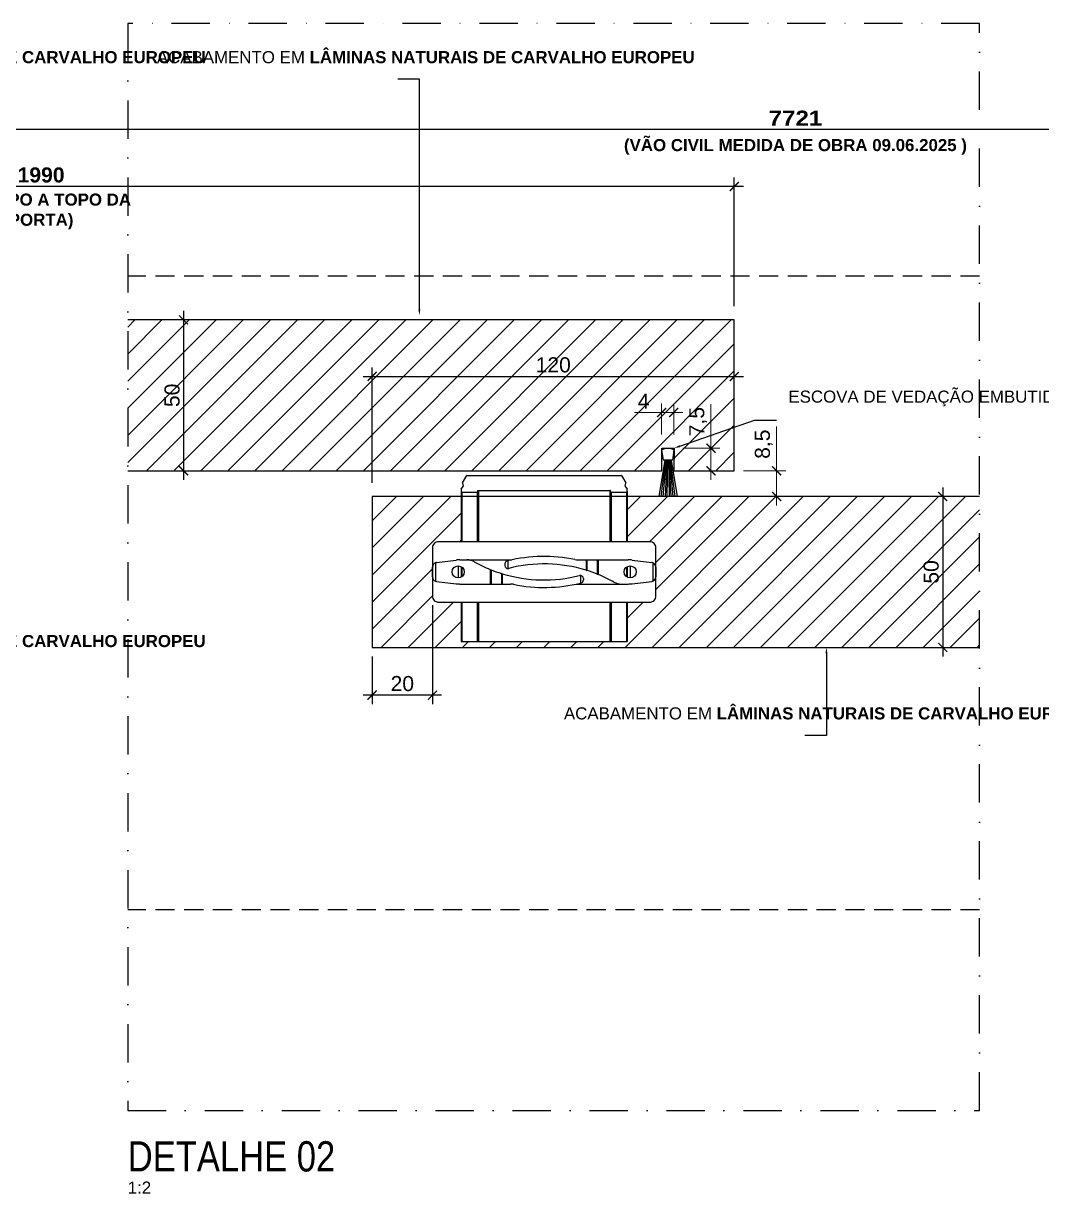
# Model space of a CAD drawing. Header units: millimetres. Extents: x -63251 to 507826, y 5339 to 217512.
# Drawn here: x 185114.7 to 185452, y 91941.9 to 92329.6 of the extents above; entities that cross this region are included whole.
import ezdxf
from ezdxf import colors
from ezdxf.entities.mleader import LeaderData, LeaderLine
from ezdxf.math import Vec2, Vec3

# ---------------------------------------------------------------- set-up
doc = ezdxf.new("R2010")
doc.units = ezdxf.units.MM
doc.header["$PDMODE"] = 3
doc.linetypes.add('TRAÇO 1-1', pattern=[9.525, 6.35, -3.175])
doc.linetypes.add('TRAÇO E PONTO 1-1', pattern=[25.4, 12.7, -6.35, 0, -6.35])
for name, color, linetype in [('_COMENTÁRIOS ARQ', 30, 'Continuous'), ('AC-EQUIPAMENTO', 7, 'Continuous'), ('COTAS', 9, 'Continuous'), ('FERRAGEM', 3, 'Continuous'), ('MARCENARIA . M', 4, 'Continuous'), ('PISO', 9, 'Continuous'), ('TEXTO', 105, 'Continuous'), ('TEXTO TRAÇO PONTO', 105, 'TRAÇO E PONTO 1-1')]:
    doc.layers.add(name, color=color, linetype=linetype)
doc.layers.add('ARQ-COTA', color=12, linetype='Continuous', lineweight=9)
doc.styles.add('1-1', font='arial.ttf', dxfattribs={"height": 0.2})
doc.styles.add('MEDIDA OFICIAL', font='ariblk.ttf')
doc.styles.add('PADRÃO', font='arial.ttf')
doc.styles.add('PADRÃO NEGRITO', font='arialbd.ttf')
doc.styles.add('TITULO', font='swissck.ttf')
doc.dimstyles.new('1-2', dxfattribs={"dimscale": 2, "dimtxt": 2.5, "dimasz": 1.5, "dimexe": 1.5, "dimexo": 1.5, "dimtad": 1, "dimtxsty": 'PADRÃO', "dimblk": 'ARCHTICK', "dimcen": 2.5, "dimdle": 1.5, "dimclrd": 9, "dimclre": 9, "dimclrt": 6, "dimadec": 0, "dimazin": 0, "dimtfac": 1, "dimtmove": 0, "dimatfit": 3, "dimfxl": 1.25, "dimlwd": -1, "dimlwe": -1, "dimarcsym": 0})
doc.dimstyles.new('1-2 AZUL', dxfattribs={"dimscale": 2, "dimtxt": 2.5, "dimasz": 1.5, "dimexe": 1.5, "dimexo": 1.5, "dimtad": 1, "dimtxsty": 'PADRÃO NEGRITO', "dimblk": 'ARCHTICK', "dimcen": 2.5, "dimdle": 1.5, "dimclrd": 9, "dimclre": 9, "dimclrt": 170, "dimadec": 0, "dimazin": 0, "dimtfac": 1, "dimtmove": 0, "dimatfit": 3, "dimfxl": 1.25, "dimlwd": -1, "dimlwe": -1, "dimarcsym": 0})
doc.dimstyles.new('Med. Ofic.1-2', dxfattribs={"dimscale": 2, "dimtxt": 2.5, "dimasz": 1.5, "dimexe": 1.5, "dimexo": 1.5, "dimtad": 1, "dimtxsty": 'MEDIDA OFICIAL', "dimblk": 'ARCHTICK', "dimcen": 2.5, "dimdle": 1.5, "dimclrd": 9, "dimclre": 9, "dimclrt": 10, "dimadec": 0, "dimazin": 0, "dimtfac": 1, "dimtmove": 0, "dimatfit": 3, "dimfxl": 1.25, "dimlwd": -1, "dimlwe": -1, "dimarcsym": 0})

# ---------------------------------------------------------------- blocks, each defined once
blk = doc.blocks.new('fddf')
at = {"layer": 'FERRAGEM'}
for p, q in [((98038.73, 11260.77), (98040.12, 11263.17)), ((98040.29, 11263.27), (98091.25, 11263.27)), ((98091.42, 11263.17), (98092.81, 11260.77)), ((98038.31, 11258.72), (98038.85, 11259.5)), ((98038.71, 11260.63), (98038.88, 11259.65)), ((98043.97, 11258.27), (98087.57, 11258.27)), ((98092.66, 11259.65), (98092.83, 11260.64)), ((98092.69, 11259.5), (98093.23, 11258.72)), ((98038.47, 11257.67), (98043.57, 11257.67)), ((98087.97, 11257.67), (98093.07, 11257.67))]:
    blk.add_line(p, q, dxfattribs=at)
for points in [[(98038.27, 11258.61), (98038.27, 11257.87, 0.414214), (98038.47, 11257.67)], [(98043.57, 11257.67, 0.414214), (98043.77, 11257.87), (98043.77, 11258.07, -0.414214), (98043.97, 11258.27)], [(98087.97, 11257.67, -0.414214), (98087.77, 11257.87), (98087.77, 11258.07, 0.414214), (98087.57, 11258.27)], [(98093.07, 11257.67, 0.414214), (98093.27, 11257.87), (98093.27, 11258.61, 0.153878), (98093.23, 11258.72)]]:
    blk.add_lwpolyline(points, format="xyb", dxfattribs=at)
for centre, start, end in [((98040.29, 11263.07), 90, 150), ((98091.25, 11263.07), 30, 90), ((98038.47, 11258.61), 145.0081, 180), ((98038.91, 11260.67), 150, 190.1123), ((98038.69, 11259.61), 325.0081, 10), ((98092.85, 11259.61), 170, 214.9919), ((98092.63, 11260.67), 350, 30)]:
    blk.add_arc(centre, 0.2, start, end, dxfattribs=at)
blk = doc.blocks.new('MAO_AMIGA_HAFELE')
at = {"layer": 'FERRAGEM', "color": 1}
for p, q in [((-27.5, -5.4), (-27.5, -22)), ((-27.3, -5.6), (-27.3, -22)), ((-22.2, -5.6), (-22.2, -22)), ((-22, -5.4), (-22, -22)), ((-21.8, -5), (-21.8, -22)), ((21.8, -5), (21.8, -22)), ((22, -5.4), (22, -22)), ((22.2, -5.6), (22.2, -22)), ((27.3, -5.6), (27.3, -22)), ((27.5, -5.4), (27.5, -22)), ((-27.5, -42), (-27.5, -55)), ((-27.3, -42), (-27.3, -55)), ((-22.2, -42), (-22.2, -55)), ((-22, -42), (-22, -55)), ((-21.8, -42), (-21.8, -55)), ((21.8, -42), (21.8, -55)), ((22, -42), (22, -55)), ((22.2, -42), (22.2, -55)), ((27.3, -42), (27.3, -55)), ((27.5, -42), (27.5, -55)), ((-27.5, -55), (27.5, -55))]:
    blk.add_line(p, q, dxfattribs=at)
at = {"layer": 'FERRAGEM'}
for p, q in [((-37, -33.63), (-37, -30.37)), ((-36, -28.96), (-36, -35.04)), ((-35.68, -28.88), (-29.11, -28.07)), ((-28.5, -30), (-28.5, -34)), ((-27.89, -28), (-25.57, -28)), ((-27.5, -28), (-27.5, -28)), ((-27.5, -30.27), (-27.5, -33.73)), ((-27.3, -28), (-27.3, -28)), ((-27.3, -30.4), (-27.3, -33.6)), ((-25.57, -28), (-10.66, -28)), ((-13, -29.34), (-13, -29.86)), ((-12.24, -28.37), (-12.24, -28.37)), ((-12.24, -28.37), (-12.24, -28.37)), ((-12.24, -28.37), (-12.23, -28.37)), ((-12.23, -28.37), (-12.22, -28.37)), ((-12.23, -28.37), (-12.23, -28.37)), ((-12.22, -28.37), (-12.21, -28.36)), ((-12.22, -28.37), (-12.22, -28.37)), ((-12.21, -28.36), (-12.21, -28.36)), ((-12.21, -28.36), (-12.2, -28.36)), ((-12.2, -28.36), (-12.2, -28.36)), ((-12.2, -28.36), (-12.19, -28.36)), ((-12.19, -28.36), (-12.18, -28.36)), ((-12.19, -28.36), (-12.19, -28.36)), ((-12.19, -28.36), (-12.19, -28.36)), ((-12.18, -28.36), (-12.17, -28.35)), ((-12.18, -28.36), (-12.18, -28.36)), ((-12.17, -28.35), (-12.16, -28.35)), ((-12.17, -28.35), (-12.17, -28.35)), ((-12.16, -28.35), (-12.15, -28.35)), ((-12.16, -28.35), (-12.16, -28.35)), ((-12.15, -28.35), (-12.14, -28.35)), ((-12.15, -28.35), (-12.15, -28.35)), ((-12.14, -28.35), (-12.13, -28.34)), ((-12.14, -28.35), (-12.14, -28.35)), ((-12.14, -28.35), (-12.14, -28.35)), ((-12.13, -28.34), (-12.13, -28.34)), ((-12.13, -28.34), (-12.12, -28.34)), ((-12.12, -28.34), (-12.12, -28.34)), ((-12.12, -28.34), (-12.11, -28.34)), ((-12.11, -28.34), (-12.11, -28.34)), ((-12.11, -28.34), (-12.1, -28.34)), ((-12.1, -28.34), (-12.09, -28.33)), ((-12.1, -28.34), (-12.1, -28.34)), ((-12.09, -28.33), (-12.09, -28.33)), ((-12.09, -28.33), (-12.09, -28.33)), ((-12.09, -28.33), (-12.08, -28.33)), ((-12.08, -28.33), (-12.08, -28.33)), ((-12.08, -28.33), (-12.07, -28.33)), ((-12.07, -28.33), (-12.06, -28.33)), ((-12.07, -28.33), (-12.07, -28.33)), ((-12.06, -28.33), (-12.05, -28.32)), ((-12.06, -28.33), (-12.06, -28.33)), ((-12.05, -28.32), (-12.05, -28.32)), ((-12.05, -28.32), (-12.04, -28.32)), ((-12.04, -28.32), (-12.04, -28.32)), ((-12.04, -28.32), (-12.03, -28.32)), ((-12.04, -28.32), (-12.04, -28.32)), ((-12.03, -28.32), (-12.02, -28.32)), ((-12.03, -28.32), (-12.03, -28.32)), ((-12.02, -28.32), (-12.01, -28.31)), ((-12.02, -28.32), (-12.02, -28.32)), ((-12.01, -28.31), (-12, -28.31)), ((-12.01, -28.31), (-12.01, -28.31)), ((-12, -28.31), (-12, -28.31)), ((-12, -28.31), (-12, -30.86)), ((11.19, -28), (27.89, -28)), ((13.87, -28), (13.87, -31.42)), ((14.13, -28), (14.13, -31.5)), ((17.6, -28), (17.6, -32.73)), ((17.86, -28), (17.86, -32.84)), ((21.8, -28), (21.8, -28)), ((22, -28), (22, -28)), ((22.2, -28), (22.2, -28)), ((27.3, -28), (27.3, -28)), ((27.3, -30.4), (27.3, -33.6)), ((27.5, -28), (27.5, -28)), ((27.5, -30.27), (27.5, -33.73)), ((28.5, -30), (28.5, -34)), ((29.11, -28.07), (35.68, -28.88)), ((36, -28.96), (36, -35.04)), ((37, -30.37), (37, -33.63)), ((-17.86, -31.16), (-17.86, -36)), ((-17.86, -31.16), (-17.6, -31.27)), ((-17.86, -32), (-17.6, -32)), ((-17.6, -31.27), (-17.6, -36)), ((-14.13, -32.5), (-14.13, -36)), ((-13.87, -32.58), (-14.13, -32.5)), ((-13.87, -32.58), (-13.87, -36)), ((12, -33.14), (12, -35.69)), ((13, -34.14), (13, -34.66)), ((13.87, -31.42), (14.13, -31.5)), ((17.6, -32.73), (17.86, -32.84)), ((-35.68, -35.12), (-29.11, -35.93)), ((-27.89, -36), (-17.86, -36)), ((-17.86, -36), (-17.6, -36)), ((-17.6, -36), (-14.13, -36)), ((-14.13, -36), (-13.87, -36)), ((-13.87, -36), (-11.19, -36)), ((10.66, -36), (27.89, -36)), ((12, -35.69), (12.24, -35.63)), ((29.11, -35.93), (35.68, -35.12))]:
    blk.add_line(p, q, dxfattribs=at)
blk.add_lwpolyline([(-37, -24), (-37, -40, 0.414214), (-35, -42), (35, -42, 0.414214), (37, -40), (37, -24, 0.414214), (35, -22), (-35, -22, 0.414214)], format="xyb", close=True, dxfattribs=at)
for centre in [(-28.5, -32), (28.5, -32)]:
    blk.add_circle(centre, 2, dxfattribs=at)
for centre, radius, start, end in [((0, -76.85), 50, 78.2628, 103.8865), ((-35.5, -30.37), 1.5, 109.4694, 180.0019), ((-35.5, -30.37), 1.5, 97, 109.4712), ((-27.89, -38), 10, 90, 97), ((-25.57, -33), 5, 60.8483, 90), ((0, 12.85), 47.5, 240.8483, 247.9091), ((-12, -29.34), 1, 104.1758, 180), ((-12, -29.86), 1, 180, 284.3251), ((0, -76.85), 47.5, 73.0244, 104.3251), ((11.19, -23), 5, 258.2628, 270), ((27.89, -38), 10, 83, 90), ((35.5, -30.37), 1.5, 70.5288, 83), ((35.5, -30.37), 1.5, 359.9981, 70.5306), ((-35.5, -33.63), 1.5, 179.9981, 250.5306), ((0, 12.85), 47.5, 248.2456, 252.6977), ((0, 12.85), 47.5, 253.0244, 284.3251), ((12, -34.14), 1, 0, 104.3251), ((12, -34.66), 1, 284.1758, 0), ((0, -76.85), 47.5, 68.2456, 72.6977), ((0, -76.85), 47.5, 60.8483, 67.9091), ((35.5, -33.63), 1.5, 289.4694, 0.0019), ((-35.5, -33.63), 1.5, 250.5288, 263), ((-27.89, -26), 10, 263, 270), ((-11.19, -41), 5, 78.2628, 90), ((0, 12.85), 50, 258.2628, 283.8865), ((25.57, -31), 5, 240.8483, 270), ((27.89, -26), 10, 270, 277), ((35.5, -33.63), 1.5, 277, 289.4712)]:
    blk.add_arc(centre, radius, start, end, dxfattribs=at)
blk.add_blockref('fddf', (-98065.77, -11263.27), dxfattribs=at)
blk = doc.blocks.new('_ArchTick')
at = {"color": 0, "linetype": 'ByBlock', "const_width": 0.15}
blk.add_lwpolyline([(-0.5, -0.5), (0.5, 0.5)], dxfattribs=at)
blk = doc.blocks.new('*D272')
at = {"layer": 'COTAS', "color": 9, "transparency": 16777216}
blk.add_line((185167.76, 92234.4), (185167.76, 92178.4), dxfattribs=at)
at = {"layer": 'Defpoints', "color": 0, "transparency": 16777216}
for p in [(185167.76, 92231.4), (185167.76, 92181.4), (185167.76, 92181.4)]:
    blk.add_point(p, dxfattribs=at)
at = {"layer": 'COTAS', "color": 9, "transparency": 16777216, "xscale": 3, "yscale": 3, "zscale": 3}
for p, rotation in [((185167.76, 92231.4), 90), ((185167.76, 92181.4), 270)]:
    blk.add_blockref('_ArchTick', p, dxfattribs=dict(at, rotation=rotation))
at = {"layer": 'COTAS', "color": 6, "transparency": 16777216, "insert": (185163.96, 92206.4), "char_height": 5, "attachment_point": 5, "rotation": 90, "style": 'PADRÃO'}
blk.add_mtext('50', dxfattribs=at)
blk = doc.blocks.new('*D273')
at = {"layer": 'COTAS', "color": 9, "transparency": 16777216}
for p, q in [((185419.28, 92175.9), (185419.28, 92119.9)), ((185422.28, 92172.9), (185422.28, 92172.9)), ((185422.28, 92122.9), (185422.28, 92122.9))]:
    blk.add_line(p, q, dxfattribs=at)
at = {"layer": 'Defpoints', "color": 0, "transparency": 16777216}
for p in [(185419.28, 92172.9), (185419.28, 92122.9), (185419.28, 92122.9)]:
    blk.add_point(p, dxfattribs=at)
at = {"layer": 'COTAS', "color": 9, "transparency": 16777216, "xscale": 3, "yscale": 3, "zscale": 3}
for p, rotation in [((185419.28, 92172.9), 90), ((185419.28, 92122.9), 270)]:
    blk.add_blockref('_ArchTick', p, dxfattribs=dict(at, rotation=rotation))
at = {"layer": 'COTAS', "color": 6, "transparency": 16777216, "insert": (185415.47, 92147.9), "char_height": 5, "attachment_point": 5, "rotation": 90, "style": 'PADRÃO'}
blk.add_mtext('50', dxfattribs=at)
blk = doc.blocks.new('*D286')
at = {"layer": 'COTAS', "color": 9, "transparency": 16777216}
for p, q in [((185250.23, 92136.9), (185250.23, 92104.08)), ((185230.23, 92119.9), (185230.23, 92104.08)), ((185253.23, 92107.08), (185227.23, 92107.08))]:
    blk.add_line(p, q, dxfattribs=at)
at = {"layer": 'Defpoints', "color": 0, "transparency": 16777216}
for p in [(185250.23, 92139.9), (185230.23, 92122.9), (185230.23, 92107.08)]:
    blk.add_point(p, dxfattribs=at)
at = {"layer": 'COTAS', "color": 9, "transparency": 16777216, "xscale": 3, "yscale": 3, "zscale": 3, "rotation": 180}
blk.add_blockref('_ArchTick', (185230.23, 92107.08), dxfattribs=at)
at = {"layer": 'COTAS', "color": 9, "transparency": 16777216, "xscale": 3, "yscale": 3, "zscale": 3}
blk.add_blockref('_ArchTick', (185250.23, 92107.08), dxfattribs=at)
at = {"layer": 'COTAS', "color": 6, "transparency": 16777216, "insert": (185240.23, 92110.88), "char_height": 5, "attachment_point": 5, "style": 'PADRÃO'}
blk.add_mtext('20', dxfattribs=at)
blk = doc.blocks.new('*D287')
at = {"layer": 'COTAS', "color": 9, "transparency": 16777216}
for p, q in [((184890.87, 92250.41), (184890.87, 92278.59)), ((185350.23, 92235.9), (185350.23, 92278.59)), ((185353.23, 92275.59), (184887.87, 92275.59))]:
    blk.add_line(p, q, dxfattribs=at)
at = {"layer": 'Defpoints', "color": 0, "transparency": 16777216}
for p in [(184890.87, 92275.59), (184890.87, 92247.41), (185350.23, 92232.9)]:
    blk.add_point(p, dxfattribs=at)
at = {"layer": 'COTAS', "color": 9, "transparency": 16777216, "xscale": 3, "yscale": 3, "zscale": 3, "rotation": 180}
blk.add_blockref('_ArchTick', (184890.87, 92275.59), dxfattribs=at)
at = {"layer": 'COTAS', "color": 9, "transparency": 16777216, "xscale": 3, "yscale": 3, "zscale": 3}
blk.add_blockref('_ArchTick', (185350.23, 92275.59), dxfattribs=at)
at = {"layer": 'COTAS', "color": 170, "transparency": 16777216, "insert": (185120.55, 92279.39), "char_height": 5, "attachment_point": 5, "style": 'PADRÃO NEGRITO'}
blk.add_mtext('1990', dxfattribs=at)
blk = doc.blocks.new('*D291')
at = {"layer": 'COTAS', "color": 9, "transparency": 16777216}
for p, q in [((184870.87, 92269.25), (184870.87, 92297.44)), ((185870.1, 92297.76), (185870.1, 92291.44))]:
    blk.add_line(p, q, dxfattribs=at)
at = {"layer": 'COTAS', "color": 9, "linetype": 'Continuous', "transparency": 16777216}
blk.add_line((185873.1, 92294.44), (184867.87, 92294.44), dxfattribs=at)
at = {"layer": 'Defpoints', "color": 0, "transparency": 16777216}
for p in [(185870.1, 92300.76), (184870.87, 92294.44), (184870.87, 92266.25)]:
    blk.add_point(p, dxfattribs=at)
at = {"layer": 'COTAS', "color": 9, "transparency": 16777216, "xscale": 3, "yscale": 3, "zscale": 3, "rotation": 180}
blk.add_blockref('_ArchTick', (184870.87, 92294.44), dxfattribs=at)
at = {"layer": 'COTAS', "color": 9, "transparency": 16777216, "xscale": 3, "yscale": 3, "zscale": 3}
blk.add_blockref('_ArchTick', (185870.1, 92294.44), dxfattribs=at)
at = {"layer": 'COTAS', "color": 10, "transparency": 16777216, "insert": (185370.48, 92298.23), "char_height": 5, "attachment_point": 5, "style": 'MEDIDA OFICIAL'}
blk.add_mtext('7721', dxfattribs=at)
blk = doc.blocks.new('*D536')
at = {"layer": 'COTAS', "color": 9, "transparency": 16777216}
for p, q in [((185230.23, 92177.4), (185230.23, 92215.68)), ((185350.23, 92209.4), (185350.23, 92215.68)), ((185227.23, 92212.68), (185353.23, 92212.68))]:
    blk.add_line(p, q, dxfattribs=at)
at = {"layer": 'Defpoints', "color": 0, "transparency": 16777216}
for p in [(185350.23, 92212.68), (185350.23, 92206.4), (185230.23, 92174.4)]:
    blk.add_point(p, dxfattribs=at)
at = {"layer": 'COTAS', "color": 9, "transparency": 16777216, "xscale": 3, "yscale": 3, "zscale": 3, "rotation": 180}
blk.add_blockref('_ArchTick', (185230.23, 92212.68), dxfattribs=at)
at = {"layer": 'COTAS', "color": 9, "transparency": 16777216, "xscale": 3, "yscale": 3, "zscale": 3}
blk.add_blockref('_ArchTick', (185350.23, 92212.68), dxfattribs=at)
at = {"layer": 'COTAS', "color": 6, "transparency": 16777216, "insert": (185290.23, 92216.48), "char_height": 5, "attachment_point": 5, "style": 'PADRÃO'}
blk.add_mtext('120', dxfattribs=at)
blk = doc.blocks.new('ESCOVA DE VEDAÇÃO')
at = {"layer": 'FERRAGEM'}
blk.add_lwpolyline([(-1.5, -4), (1.5, -4), (2, -0.5, 0.25), (-2, -0.5)], format="xyb", close=True, dxfattribs=at)
at = {"layer": 'FERRAGEM', "color": 8}
for points in [[(-1.04, -4), (-3.04, -16)], [(-0.79, -4), (-2.3, -16)], [(-0.55, -4), (-1.63, -16)], [(-0.35, -4), (-0.96, -16)], [(-0.21, -4), (-0.45, -16)], [(0.08, -4), (0.33, -16)], [(0.35, -4), (0.96, -16)], [(0.55, -4), (1.63, -16)], [(0.79, -4), (2.3, -16)], [(1.04, -4), (3.04, -16)]]:
    blk.add_lwpolyline(points, dxfattribs=at)
blk = doc.blocks.new('*D541')
at = {"layer": 'ARQ-COTA', "color": 9, "transparency": 16777216}
for p, q in [((185326.15, 92193.4), (185326.15, 92203.74)), ((185330.15, 92193.4), (185330.15, 92203.74)), ((185326.15, 92200.74), (185317.2, 92200.74)), ((185333.15, 92200.74), (185326.15, 92200.74))]:
    blk.add_line(p, q, dxfattribs=at)
at = {"layer": 'Defpoints', "color": 0, "transparency": 16777216}
for p in [(185326.15, 92200.74), (185326.15, 92190.4), (185330.15, 92190.4)]:
    blk.add_point(p, dxfattribs=at)
at = {"layer": 'ARQ-COTA', "color": 9, "transparency": 16777216, "xscale": 3, "yscale": 3, "zscale": 3, "rotation": 180}
blk.add_blockref('_ArchTick', (185326.15, 92200.74), dxfattribs=at)
at = {"layer": 'ARQ-COTA', "color": 9, "transparency": 16777216, "xscale": 3, "yscale": 3, "zscale": 3}
blk.add_blockref('_ArchTick', (185330.15, 92200.74), dxfattribs=at)
at = {"layer": 'ARQ-COTA', "color": 6, "transparency": 16777216, "insert": (185320.17, 92204.49), "char_height": 5, "attachment_point": 5, "style": 'PADRÃO'}
blk.add_mtext('4', dxfattribs=at)
blk = doc.blocks.new('*D542')
at = {"layer": 'ARQ-COTA', "color": 9, "transparency": 16777216}
for p, q in [((185342.48, 92188.9), (185342.48, 92203.5)), ((185333.15, 92188.9), (185345.48, 92188.9)), ((185342.48, 92178.4), (185342.48, 92188.9)), ((185335.34, 92181.4), (185345.48, 92181.4))]:
    blk.add_line(p, q, dxfattribs=at)
at = {"layer": 'Defpoints', "color": 0, "transparency": 16777216}
for p in [(185330.15, 92188.9), (185342.48, 92188.9), (185332.34, 92181.4)]:
    blk.add_point(p, dxfattribs=at)
at = {"layer": 'ARQ-COTA', "color": 9, "transparency": 16777216, "xscale": 3, "yscale": 3, "zscale": 3}
for p, rotation in [((185342.48, 92188.9), 90), ((185342.48, 92181.4), 270)]:
    blk.add_blockref('_ArchTick', p, dxfattribs=dict(at, rotation=rotation))
at = {"layer": 'ARQ-COTA', "color": 6, "transparency": 16777216, "insert": (185338.24, 92197.7), "char_height": 5, "attachment_point": 5, "rotation": 90, "style": 'PADRÃO'}
blk.add_mtext('7,5', dxfattribs=at)
blk = doc.blocks.new('*D543')
at = {"layer": 'ARQ-COTA', "color": 9, "transparency": 16777216}
for p, q in [((185364.25, 92181.4), (185364.25, 92196.05)), ((185353.23, 92181.4), (185367.25, 92181.4)), ((185364.25, 92169.9), (185364.25, 92181.4)), ((185353.23, 92172.9), (185367.25, 92172.9))]:
    blk.add_line(p, q, dxfattribs=at)
at = {"layer": 'Defpoints', "color": 0, "transparency": 16777216}
for p in [(185350.23, 92181.4), (185364.25, 92181.4), (185350.23, 92172.9)]:
    blk.add_point(p, dxfattribs=at)
at = {"layer": 'ARQ-COTA', "color": 9, "transparency": 16777216, "xscale": 3, "yscale": 3, "zscale": 3}
for p, rotation in [((185364.25, 92181.4), 90), ((185364.25, 92172.9), 270)]:
    blk.add_blockref('_ArchTick', p, dxfattribs=dict(at, rotation=rotation))
at = {"layer": 'ARQ-COTA', "color": 6, "transparency": 16777216, "insert": (185359.99, 92190.22), "char_height": 5, "attachment_point": 5, "rotation": 90, "style": 'PADRÃO'}
blk.add_mtext('8,5', dxfattribs=at)

msp = doc.modelspace()

# ---------------------------------------------------------------- hatches: boundary and pattern name
at = {"layer": 'AC-EQUIPAMENTO'}
h = msp.add_hatch(dxfattribs=at)
h.set_pattern_fill('ANSI31', color=8, scale=2, angle=180)
h.set_pattern_definition([(225, (0, -1.5), (4.49012806, -4.49012806), [])])
h.paths.add_polyline_path([(185350.225, 92231.401), (185149.254, 92231.401), (185149.254, 92181.401), (185326.225, 92181.401), (185326.154, 92190.401), (185330.225, 92190.401), (185330.226, 92181.401), (185350.225, 92181.401)])
h = msp.add_hatch(dxfattribs=at)
h.set_pattern_fill('ANSI31', color=8, scale=2, angle=180)
h.set_pattern_definition([(225, (0, -3), (4.49012806, -4.49012806), [])])
h.paths.add_polyline_path([(185431.484, 92172.901), (185314.725, 92172.901), (185314.725, 92157.901), (185322.225, 92157.901, -0.4142136), (185324.225, 92155.901), (185324.225, 92139.901, -0.4142136), (185322.225, 92137.901), (185314.725, 92137.901), (185314.725, 92124.901), (185259.725, 92124.901), (185259.725, 92137.901), (185252.225, 92137.901, -0.4142136), (185250.225, 92139.901), (185250.225, 92155.901, -0.4142136), (185252.225, 92157.901), (185259.725, 92157.901), (185259.725, 92172.901), (185230.225, 92172.901), (185230.225, 92122.901), (185431.484, 92122.901)])

# ---------------------------------------------------------------- linework, layer by layer
at = {"layer": 'MARCENARIA . M'}
for points in [[(185149.254, 92181.401), (185326.225, 92181.401), (185326.19, 92188.901), (185330.261, 92188.901), (185330.225, 92181.401), (185350.225, 92181.401), (185350.225, 92231.401), (185149.254, 92231.401)], [(185431.484, 92172.901), (185230.225, 92172.901), (185230.225, 92122.901), (185431.484, 92122.901)]]:
    msp.add_lwpolyline(points, dxfattribs=at)
at = {"layer": 'PISO', "linetype": 'TRAÇO 1-1'}
for points in [[(185431.484, 92245.901), (185149.254, 92245.901)], [(185431.484, 92035.901), (185149.254, 92035.901)]]:
    msp.add_lwpolyline(points, dxfattribs=at)
at = {"layer": 'TEXTO TRAÇO PONTO', "elevation": 0}
msp.add_lwpolyline([(185149.254, 91969.504), (185431.484, 91969.504), (185431.484, 92329.627), (185149.254, 92329.627)], close=True, dxfattribs=at)

# ---------------------------------------------------------------- block references
at = {"layer": '_COMENTÁRIOS ARQ', "xscale": -1}
msp.add_blockref('ESCOVA DE VEDAÇÃO', (185328.225, 92188.901), dxfattribs=at)
at = {"layer": 'MARCENARIA . M'}
msp.add_blockref('MAO_AMIGA_HAFELE', (185287.225, 92179.901), dxfattribs=at)

# ---------------------------------------------------------------- texts
at = {"layer": 'COTAS', "color": 10, "insert": (185370.485, 92291.313), "char_height": 4, "width": 135, "attachment_point": 2, "style": 'PADRÃO NEGRITO'}
msp.add_mtext('(VÃO CIVIL MEDIDA DE OBRA 09.06.2025 )', dxfattribs=at)
at = {"layer": 'COTAS', "color": 170, "insert": (185120.548, 92273.25), "char_height": 4, "width": 70.73288, "attachment_point": 2, "style": 'PADRÃO NEGRITO'}
msp.add_mtext('(DE TOPO A TOPO DA PORTA)', dxfattribs=at)
at = {"layer": 'TEXTO', "color": 1, "insert": (185149.254, 91949.146, 0), "char_height": 10, "width": 220.061, "attachment_point": 7, "style": 'TITULO'}
msp.add_mtext('DETALHE 02', dxfattribs=at)
at = {"layer": 'TEXTO', "insert": (185149.254, 91945.946, 0), "char_height": 4, "width": 48, "attachment_point": 1, "style": 'PADRÃO'}
msp.add_mtext('1:2', dxfattribs=at)

# ---------------------------------------------------------------- dimensions: what is measured, and where the dimension line sits
at = {"layer": 'ARQ-COTA'}
for base, p1, p2, angle, picture, middle in [((185326.154, 92200.744), (185330.154, 92190.401), (185326.154, 92190.401), 0, '*D541', (185320.175, 92204.494)), ((185342.482, 92188.901), (185332.336, 92181.401), (185330.154, 92188.901), 90, '*D542', (185338.238, 92197.701)), ((185364.248, 92181.401), (185350.225, 92172.901), (185350.225, 92181.401), 90, '*D543', (185359.993, 92190.225))]:
    dim = msp.add_linear_dim(base=base, p1=p1, p2=p2, angle=angle, dimstyle='1-2', dxfattribs=at)
    dim.commit()
    dim.dimension.update_dxf_attribs({"geometry": picture, "text_midpoint": middle})
at = {"layer": 'COTAS'}
for base, p1, p2, text, dimstyle, picture, middle in [((184870.87, 92294.442), (185870.099, 92300.755), (184870.87, 92266.245), '7721', 'Med. Ofic.1-2', '*D291', (185370.485, 92298.234)), ((184890.87, 92275.59), (185350.225, 92232.901), (184890.87, 92247.412), '1990', '1-2 AZUL', '*D287', (185120.548, 92279.395))]:
    dim = msp.add_linear_dim(base=base, p1=p1, p2=p2, angle=180, text=text, dimstyle=dimstyle, dxfattribs=at)
    dim.commit()
    dim.dimension.update_dxf_attribs({"geometry": picture, "text_midpoint": middle})
for base, p1, p2, picture, middle in [((185167.762, 92181.401), (185167.762, 92231.401), (185167.762, 92181.401), '*D272', (185163.959, 92206.401)), ((185419.276, 92122.901), (185419.276, 92172.901), (185419.276, 92122.901), '*D273', (185415.474, 92147.901))]:
    dim = msp.add_linear_dim(base=base, p1=p1, p2=p2, angle=90, dimstyle='1-2', dxfattribs=at)
    dim.commit()
    dim.dimension.update_dxf_attribs({"geometry": picture, "text_midpoint": middle})
for base, p1, p2, picture, middle in [((185350.225, 92212.676), (185230.225, 92174.401), (185350.225, 92206.401), '*D536', (185290.225, 92216.479)), ((185230.225, 92107.078), (185250.225, 92139.901), (185230.225, 92122.901), '*D286', (185240.225, 92110.881))]:
    dim = msp.add_linear_dim(base=base, p1=p1, p2=p2, dimstyle='1-2', dxfattribs=at)
    dim.commit()
    dim.dimension.update_dxf_attribs({"geometry": picture, "text_midpoint": middle})

# ---------------------------------------------------------------- leaders
at = {"layer": 'COTAS', "ltscale": 0.4}
ml = msp.add_multileader_mtext('Standard', dxfattribs=at)
ml.set_content('ACABAMENTO EM {\\fArial|b1|i0|c0|p34;LÂMINAS NATURAIS DE CARVALHO EUROPEU}', color=105, style='1-1')
ml.set_leader_properties(color=256, linetype='ByLayer', lineweight=-1)
ml.build(insert=Vec2(0, 0))
ml.multileader.update_dxf_attribs({"text_left_attachment_type": 2, "text_right_attachment_type": 2, "dogleg_length": 0.36, "arrow_head_size": 2, "scale": 20})
ctx = ml.context
ctx.base_point, ctx.scale, ctx.arrow_head_size, ctx.landing_gap_size, ctx.plane_origin = Vec3(184992.879, 92311.159), 20, 2, 4, Vec3(185142.785, 92233.296)
ctx.left_attachment, ctx.right_attachment = 2, 2
notes = []
notes.append((ctx, [(0, (1, 1, 0), (185083.869, 92311.159), (-1, 0), 7.2, [(0, [(185083.853, 92232.901)], 0, [])])]))
ctx.mtext.insert, ctx.mtext.width, ctx.mtext.flow_direction = Vec3(184996.879, 92320.445), 80.51012, 5
ml = msp.add_multileader_mtext('Standard', dxfattribs=at)
ml.set_content('ACABAMENTO EM {\\fArial|b1|i0|c0|p34;LÂMINAS NATURAIS DE CARVALHO EUROPEU}', color=105, style='1-1')
ml.set_leader_properties(color=256, linetype='ByLayer', lineweight=-1)
ml.build(insert=Vec2(0, 0))
ml.multileader.update_dxf_attribs({"text_left_attachment_type": 2, "text_right_attachment_type": 2, "dogleg_length": 0.36, "arrow_head_size": 2, "scale": 20})
ctx = ml.context
ctx.base_point, ctx.scale, ctx.arrow_head_size, ctx.landing_gap_size, ctx.plane_origin = Vec3(185154.909, 92311.159), 20, 2, 4, Vec3(185304.816, 92233.296)
ctx.left_attachment, ctx.right_attachment = 2, 2
notes.append((ctx, [(0, (1, 1, 0), (185245.899, 92311.159), (-1, 0), 7.2, [(0, [(185245.884, 92232.901)], 0, [])])]))
ctx.mtext.insert, ctx.mtext.width, ctx.mtext.flow_direction = Vec3(185158.909, 92320.445), 80.51012, 5
ml = msp.add_multileader_mtext('Standard', dxfattribs=at)
ml.set_content('BIT 5x5mm', color=105, style='1-1')
ml.set_leader_properties(color=256, linetype='ByLayer', lineweight=-1)
ml.build(insert=Vec2(0, 0))
ml.multileader.update_dxf_attribs({"text_left_attachment_type": 2, "text_right_attachment_type": 2, "dogleg_length": 0.36, "arrow_head_size": 2, "scale": 20})
ctx = ml.context
ctx.base_point, ctx.scale, ctx.arrow_head_size, ctx.landing_gap_size, ctx.plane_origin = Vec3(184884.19, 92281.431, 0), 20, 2, 4, Vec3(184815.214, 92242.9, 0)
ctx.left_attachment, ctx.right_attachment = 2, 2
notes.append((ctx, [(0, (1, 1, 0), (184874.131, 92281.431, 0), (1, 0), 10.059, [(0, [(184874.146, 92240.898, 0)], 0, [])])]))
ctx.mtext.insert, ctx.mtext.width, ctx.mtext.flow_direction = Vec3(184888.19, 92283.465, 0), 80.51012, 5
ml = msp.add_multileader_mtext('Standard', dxfattribs=at)
ml.set_content('ESCOVA DE VEDAÇÃO EMBUTIDA - HAFELE (950.06.122)', color=105, style='1-1')
ml.set_leader_properties(color=256, linetype='ByLayer', lineweight=-1)
ml.build(insert=Vec2(0, 0))
ml.multileader.update_dxf_attribs({"text_left_attachment_type": 2, "text_right_attachment_type": 2, "dogleg_length": 0.36, "arrow_head_size": 2, "scale": 20})
ctx = ml.context
ctx.base_point, ctx.scale, ctx.arrow_head_size, ctx.landing_gap_size, ctx.plane_origin = Vec3(185364.158, 92198.216), 20, 2, 4, Vec3(185294.237, 92226.965)
ctx.left_attachment, ctx.right_attachment = 2, 2
notes.append((ctx, [(0, (1, 1, 0), (185356.958, 92198.216), (1, 0), 7.2, [(0, [(185330.261, 92188.901)], 0, [])])]))
ctx.mtext.insert, ctx.mtext.width, ctx.mtext.flow_direction = Vec3(185368.158, 92207.978), 59.99595, 5
ml = msp.add_multileader_mtext('Standard', dxfattribs=at)
ml.set_content('ACABAMENTO EM {\\fArial|b1|i0|c0|p34;LÂMINAS NATURAIS DE CARVALHO EUROPEU}', color=105, style='1-1')
ml.set_leader_properties(color=256, linetype='ByLayer', lineweight=-1)
ml.build(insert=Vec2(0, 0))
ml.multileader.update_dxf_attribs({"text_left_attachment_type": 2, "text_right_attachment_type": 2, "dogleg_length": 0.36, "arrow_head_size": 2, "scale": 20})
ctx = ml.context
ctx.base_point, ctx.scale, ctx.arrow_head_size, ctx.landing_gap_size, ctx.plane_origin = Vec3(184992.879, 92117.715), 20, 2, 4, Vec3(185142.785, 92182.506)
ctx.left_attachment, ctx.right_attachment = 2, 2
notes.append((ctx, [(0, (1, 1, 0), (185083.869, 92117.715), (-1, 0), 7.2, [(0, [(185083.853, 92182.901)], 0, [])])]))
ctx.mtext.insert, ctx.mtext.width, ctx.mtext.flow_direction = Vec3(184996.879, 92127.001), 80.51012, 5
ml = msp.add_multileader_mtext('Standard', dxfattribs=at)
ml.set_content('\\pxt3;{\\C10;BATENTE IMANTADO COM IMÃS Ø20mm USINADOS NO TOPO}', color=105, style='1-1')
ml.set_leader_properties(color=256, linetype='ByLayer', lineweight=-1)
ml.build(insert=Vec2(0, 0))
ml.multileader.update_dxf_attribs({"text_left_attachment_type": 2, "text_right_attachment_type": 2, "dogleg_length": 0.36, "arrow_head_size": 2, "scale": 20})
ctx = ml.context
ctx.base_point, ctx.scale, ctx.arrow_head_size, ctx.landing_gap_size, ctx.plane_origin = Vec3(186305.778, 92124.687, 0), 20, 2, 4, Vec3(186288.606, 92143.026, 0)
ctx.left_attachment, ctx.right_attachment, ctx.text_align_type = 2, 2, 2
notes.append((ctx, [(0, (1, 1, 0), (186298.578, 92124.687, 0), (1, 0), 7.2, [(0, [(186277.523, 92101.882, 0)], 0, [])])]))
ctx.mtext.insert, ctx.mtext.width, ctx.mtext.alignment, ctx.mtext.flow_direction = Vec3(186365.934, 92133.897, 0), 59.02098, 3, 5
ml = msp.add_multileader_mtext('Standard', dxfattribs=at)
ml.set_content('ACABAMENTO EM {\\fArial|b1|i0|c0|p34;LÂMINAS NATURAIS DE CARVALHO EUROPEU}', color=105, style='1-1')
ml.set_leader_properties(color=256, linetype='ByLayer', lineweight=-1)
ml.build(insert=Vec2(0, 0))
ml.multileader.update_dxf_attribs({"text_left_attachment_type": 2, "text_right_attachment_type": 2, "dogleg_length": 0.36, "arrow_head_size": 2, "scale": 20})
ctx = ml.context
ctx.base_point, ctx.scale, ctx.arrow_head_size, ctx.landing_gap_size, ctx.plane_origin = Vec3(185289.778, 92093.757), 20, 2, 4, Vec3(185439.685, 92122.506)
ctx.left_attachment, ctx.right_attachment = 2, 2
notes.append((ctx, [(0, (1, 1, 0), (185380.768, 92093.757), (-1, 0), 7.2, [(0, [(185380.753, 92122.901)], 0, [])])]))
ctx.mtext.insert, ctx.mtext.width, ctx.mtext.flow_direction = Vec3(185293.778, 92103.043), 80.51012, 5
ml = msp.add_multileader_mtext('Standard', dxfattribs=at)
ml.set_content('ALVENARIA À CONSTRUIR ', color=105, style='1-1')
ml.set_leader_properties(color=256, linetype='ByLayer', lineweight=-1)
ml.build(insert=Vec2(0, 0))
ml.multileader.update_dxf_attribs({"text_left_attachment_type": 2, "text_right_attachment_type": 2, "dogleg_length": 0.36, "arrow_head_size": 2, "scale": 20})
ctx = ml.context
ctx.base_point, ctx.scale, ctx.arrow_head_size, ctx.landing_gap_size, ctx.plane_origin = Vec3(184848.912, 92011.356), 20, 2, 4, Vec3(184779.936, 91988.144)
ctx.left_attachment, ctx.right_attachment = 2, 2
notes.append((ctx, [(0, (1, 1, 0), (184838.853, 92011.356), (1, 0), 10.059, [(0, [(184838.868, 92035.901)], 0, [])])]))
ctx.mtext.insert, ctx.mtext.width, ctx.mtext.flow_direction = Vec3(184852.912, 92013.894), 80.51012, 5
for ctx, leaders in notes:
    for number, flags, end, landing, length, lines in leaders:
        leader = LeaderData()
        leader.index, (leader.has_last_leader_line, leader.has_dogleg_vector, leader.attachment_direction) = number, flags
        leader.last_leader_point, leader.dogleg_vector, leader.dogleg_length = Vec3(end), Vec3(landing), length
        for number, points, colour, breaks in lines:
            line = LeaderLine()
            line.index, line.vertices, line.color, line.breaks = number, Vec3.list(points), colors.encode_raw_color(colour), breaks
            leader.lines.append(line)
        ctx.leaders.append(leader)

doc.saveas('drawing.dxf')
